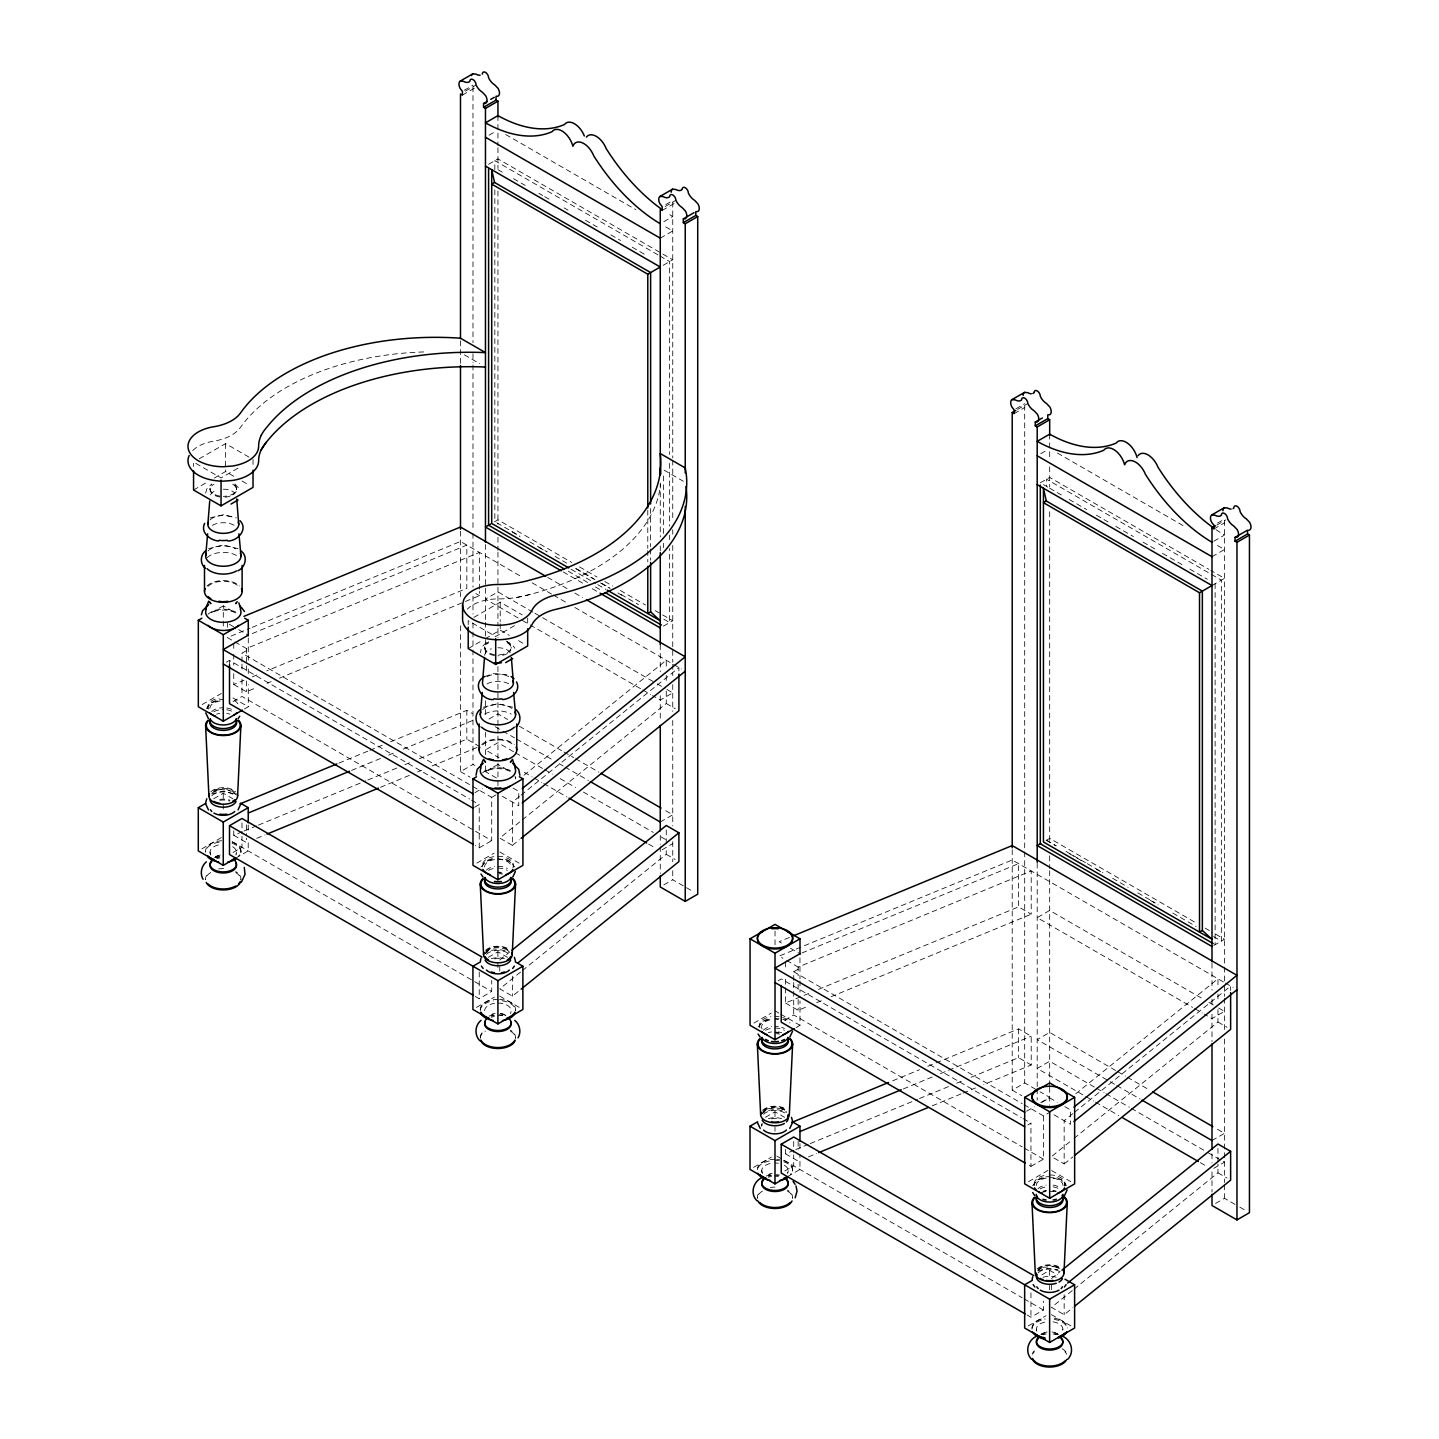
<?xml version="1.0" encoding="UTF-8"?>
<svg xmlns="http://www.w3.org/2000/svg" width="1439" height="1439" viewBox="0 0 1439 1439"><rect width="100%" height="100%" fill="white"/><g stroke="black" fill="none" stroke-linecap="round" stroke-linejoin="round"><path stroke-width="0.75" stroke-dasharray="5 3.75" d="M236.5 852.122L235.96 855.018M788.23 1170.662L787.673 1173.558M1062.881 1329.222L1062.773 1330.158M205.651 493.199L206.82 488.864L211.731 483.972M510.593 1013.596L511.043 1011.617M206.353 708.42L211.659 702.79L219.25 700.271M480.986 866.998L486.31 861.349L493.883 858.831M758.065 1026.96L763.389 1021.312L770.962 1018.812M1032.716 1185.52L1038.041 1179.89L1045.613 1177.372M485.375 953.302L488.684 949.992M762.454 1113.264L765.764 1109.955M1041.854 1334.151L1042.879 1333.395M485.734 951.899C491.562 946.808 500.952 946.682 507.679 950.1M762.814 1111.879L768.066 1108.803M1038.4 1270.025L1040.397 1268.514M524.048 775.189L666.257 660.249L666.257 666.743M519.371 796.522L512.428 802.135L512.428 845.377L499.765 838.074L520.576 821.255M521.098 795.119L678.902 667.57L678.902 671.887M522.321 819.852L666.257 703.509L666.257 690.54M512.428 845.377L519.371 839.764M499.765 960.047L508.453 953.05M520.576 972.044L499.765 988.863L512.428 996.166L519.371 990.554M522.321 970.641L666.257 854.298L666.257 847.643M1075.778 1093.73L1217.97 978.79L1217.97 985.283M1072.828 1113.66L1064.158 1120.657L1064.158 1163.917L1051.495 1156.614L1072.307 1139.778M1074.555 1112.257L1230.633 986.093L1230.633 990.428M1074.034 1138.375L1217.97 1022.05L1217.97 1009.063M1064.158 1163.917L1072.828 1156.902M1051.495 1278.587L1060.165 1271.572M1072.307 1290.567L1051.495 1307.385L1064.158 1314.706L1072.828 1307.691M1074.034 1289.164L1217.97 1172.839L1217.97 1163.971M211.965 792.979L219.861 789.471L230.042 790.209M486.382 642.549L481.471 647.424L480.446 652.712M215.256 857.266L218.476 855.414M483.738 954.453C490.789 948.571 501.492 948.391 509.478 952.492M760.817 1114.416C767.868 1108.552 778.571 1108.354 786.557 1112.473M1037.663 1270.277L1042.717 1267.363M464.185 90.279L473.107 85.135M465.391 91.161L476.093 84.991M462.405 95.1L474.888 87.887M489.026 135.194L496.167 131.075M488.594 164.28L497.948 158.866L672.75 259.793L660.267 267.006M199.212 458.807L225.563 443.608L249.379 457.35M665.753 204.59L672.876 200.471M665.178 206.496L675.88 200.327M662.174 210.436L674.657 203.223M193.563 490.015L206.748 482.407M214.267 478.054L225.563 471.542L234.719 476.831M663.829 221.696L672.75 216.552A145.825 84.199 60 0 1 666.689 212.738M237.975 468.161L221.048 477.928L193.563 462.081L193.563 466.38M660.267 238.172L672.75 230.96L663.037 225.347M223.297 605.855L210.814 613.05A17.664 10.199 0 0 1 235.798 613.05L223.297 605.855L223.297 628.034M226.373 662.21L229.503 660.411L469.546 798.987M241.986 661.85L241.986 653.198L248.228 649.583L227.416 637.585L250.116 628.213M494.386 521.889L497.948 519.839L571.751 562.451M202.18 704.552L221.39 693.454M233.064 701.602L241.986 696.44L491.706 840.628L491.706 797.368L241.986 653.198M244.432 708.995L248.281 706.765L248.281 684.586M473.863 617.385L500.214 602.168L522.195 614.849M468.215 648.575L483.27 639.887M485.159 638.79L500.214 630.102L509.37 635.39M213.656 798.789L223.261 793.249L232.866 798.789M514.514 625.641L495.682 636.506L468.215 620.641L468.215 624.94M201.856 848.866L221.48 837.534M233.064 852.464L241.986 847.319L241.986 836.221M235.744 858.13L248.228 850.917L248.228 842.265M1015.916 408.82L1024.82 403.657M1017.571 409.431L1027.824 403.514M1014.135 413.641L1024.82 407.453M489.026 719.032L497.948 713.87L507.661 719.482M663.397 626.163L672.75 620.749L655.267 610.658M460.498 625.785L460.498 771.628L472.981 764.415L476.813 766.627M1040.757 453.717L1047.898 449.598M474.906 792.655L482.587 788.212M474.546 807.279L479.223 804.581L479.223 847.823L475.356 845.592M491.706 797.368L497.948 793.77M1040.307 482.82L1049.679 477.406L1208.94 569.358M479.223 847.823L491.706 840.628M476.813 863.112L494.117 853.129M660.267 822.011L672.75 814.798L663.037 809.186M1217.466 523.13L1224.607 519.011M1216.89 525.037L1225.812 519.893M1213.904 528.976L1224.607 522.789M662.048 849.819L672.75 843.632M488.307 957.367L497.912 951.809L507.517 957.367M1213.779 541.262L1224.481 535.074A145.825 84.199 60 0 1 1215.397 529.228M1211.998 556.713L1224.481 549.5L1214.768 543.888M663.829 884.895L672.75 879.751L693.886 891.946M475.356 996.472L479.223 998.702L491.706 991.489L491.706 980.391M476.507 1007.426L494.332 997.119M1211.998 585.547L1224.481 578.334L1210.883 570.474M778.103 980.75L781.233 978.934L1021.258 1117.527M793.716 980.373L793.716 971.739L799.958 968.123L785.478 959.759M1046.099 840.43L1049.679 838.361L1195.341 922.471M753.892 1023.093L771.178 1013.11M784.795 1020.125L793.716 1014.981L1022.14 1146.865M796.163 1027.518L799.994 1025.305L799.994 1000.914M765.386 1117.33L774.991 1111.789L784.579 1117.33M753.586 1167.389L771.412 1157.1M784.795 1171.004L793.716 1165.842L793.716 1154.762M787.475 1176.67L799.958 1169.457L799.958 1154.312M1213.779 945.477L1224.481 939.289L1214.768 933.677M1012.211 849.694L1012.211 1090.15L1024.694 1082.955L1038.149 1090.708M1040.757 1102.526L1049.679 1097.363L1040.073 1091.823M1026.619 1111.196L1034.299 1106.753M1041.998 1102.328L1049.679 1097.885L1057.233 1102.256M1027.824 1124.92L1030.954 1123.122L1030.954 1166.363L1027.068 1164.133M1024.082 1104.72L1043.437 1115.909L1049.679 1112.293M1030.954 1166.363L1043.437 1159.15L1043.437 1115.909M1028.543 1181.653L1047.754 1170.555M1211.998 1140.533L1224.481 1133.338L1214.768 1127.726M1213.779 1168.342L1224.481 1162.172L1206.997 1152.081M1041.944 1274.792L1049.625 1270.349L1057.305 1274.792M1215.559 1203.436L1224.481 1198.291L1237.918 1206.062M1027.068 1314.994L1030.954 1317.225L1043.437 1310.03L1043.437 1301.144M1028.219 1325.967L1046.063 1315.66M491.365 1014.729L493.127 1013.973M768.444 1174.692L770.207 1173.954M1041.512 1333.809L1044.858 1332.514M210.166 517.914L223.297 514.73L236.446 517.914M208.601 548.655L223.297 545.093L238.011 548.655M213.476 791.522L216.731 790.227M211.695 793.932L223.261 791.126L234.827 793.932M484.817 676.492L493.379 673.65L507.23 674.783M483.234 707.215L497.948 703.653L512.662 707.215M215.382 856.583L220.779 854.874M1038.059 1271.033L1045.631 1268.532L1057.809 1269.522M252.167 627.368L460.498 541.46L522.483 577.255M252.311 633.574L466.83 545.111L466.83 588.371L266.755 670.88M233.748 673.668L233.748 684.478L244.054 680.233M252.311 676.834L258.498 674.279M233.748 684.478L246.411 691.799L256.718 687.536M267.042 683.291L271.162 681.582M279.418 678.183L479.475 595.674L479.475 591.357M338.938 763.084L367.826 751.176M369.877 750.331L382.252 745.222M390.509 741.822L466.83 710.344L472.244 713.474M351.602 770.387L380.472 758.479M388.728 755.079L394.916 752.525M403.172 749.125L473.287 720.202M233.748 830.843L233.748 835.268L242.004 831.868M244.054 831.023L256.43 825.914M258.498 825.069L365.758 780.837M367.826 779.992L396.696 768.084M404.953 764.667L411.14 762.13M419.379 758.713L466.83 739.16L479.475 746.463M256.718 838.325L264.974 834.926M380.472 787.295L409.36 775.387M417.598 771.988L421.735 770.279M432.042 766.034L477.424 747.309M789.453 937.437L779.147 941.7L782.924 943.876M801.973 952.96L1018.542 863.652L1018.542 906.894L1031.205 914.215L1031.205 870.955L798.141 967.08L798.141 975.732M785.478 987.874L785.478 1003.019L801.973 996.22M804.041 995.356L810.229 992.82M818.467 989.402L1018.542 906.894M785.478 1003.019L798.141 1010.322L808.448 1006.077M816.704 1002.677L822.892 1000.123M831.13 996.723L1031.205 914.215M892.72 1080.779L919.539 1069.717M927.795 1066.317L933.983 1063.763M936.052 1062.899L1018.542 1028.885L1031.205 1036.188L1031.205 1065.004L983.772 1084.556M903.332 1088.927L932.202 1077.02M940.458 1073.62L1031.205 1036.188M785.478 1149.383L785.478 1153.808L793.716 1150.409M795.785 1149.563L808.16 1144.455M810.229 1143.591L917.488 1099.378M919.539 1098.515L948.427 1086.607M956.665 1083.207L962.853 1080.653M971.109 1077.253L1018.542 1057.683L1031.205 1065.004M808.448 1156.866L816.704 1153.466M932.202 1105.836L961.072 1093.928M963.141 1093.064L975.516 1087.956M492.336 1014.117L495.124 1013.434M769.415 1174.098L772.203 1173.397M1044.066 1332.658L1047.16 1331.974M1043.725 1191.51L1046.459 1190.862M216.48 790.209L223.261 789.166M214.429 857.482L221.732 856.223M489.08 1016.042L493.343 1015.017M768.21 1108.749L774.991 1107.76L781.755 1108.749M766.16 1176.005L770.405 1174.997M1041.854 1192.427L1045.595 1191.546M1042.861 1267.309L1053.132 1266.536M1040.793 1334.583L1045.056 1333.557M516.745 597.437L530.02 594.451A222.991 128.737 0 0 0 660.519 484.206M771.484 1107.958L774.991 1107.706M497.912 858.525L509.496 861.349L514.82 866.998M497.912 872.088L501.078 872.34M497.912 872.7L501.923 873.005M774.991 1018.506L779.003 1018.812M774.991 1032.069L778.157 1032.303M774.991 1032.662L779.003 1032.968M499.423 1014.783L502.481 1015.017M1049.625 1177.066L1061.227 1179.89L1066.533 1185.52M1049.625 1191.24L1053.654 1191.546M776.502 1174.764L779.56 1174.997M500.574 1013.416L503.47 1014.117M226.66 789.471L235.42 793.339M500.376 1013.434L505.773 1015.143M1052.808 1190.862L1055.542 1191.51M1053.024 1266.572L1056.406 1267.309M1052.107 1331.974L1055.201 1332.658M1054.193 1333.557L1058.456 1334.583M1056.55 1267.363L1059.41 1268.622M506.132 641.039L512.122 644.492L514.856 648.216M784.759 1110.063L781.503 1108.749L786.288 1111.52M1054.409 1332.514L1057.755 1333.809M504.657 1014.855L505.898 1015.844M1056.388 1333.395L1057.413 1334.151M505.719 134.529L635.858 209.662M1057.449 453.051L1185.628 527.07M657.983 254.865L494.836 160.682L494.836 169.64M659.925 255.998L669.639 261.592L669.639 454.4M497.948 169.694L503.794 173.058M513.525 178.67L525.199 185.415M538.816 193.294L542.719 195.524M544.662 196.657L550.507 200.021M564.124 207.9L568.027 210.148M585.529 220.257L597.221 227.002M610.838 234.863L620.569 240.475M632.243 247.22L645.877 255.081M1043.437 484.619L1048.114 487.317M1049.679 488.217L1061.352 494.962M1069.141 499.459L1086.661 509.568M1096.392 515.198L1108.066 521.925M1115.855 526.422L1133.374 536.549M1143.106 542.161L1154.78 548.907M1162.568 553.403L1182.031 564.628M1189.819 569.125L1207.321 579.251M464.329 354.821L479.709 363.707M664.116 470.175L683.327 481.256M579.521 566.93L597.005 577.021M604.776 581.5L612.546 585.997M620.317 590.476L645.571 605.064M1205.055 928.083L1212.825 932.562M496.779 522.753L502.607 526.116M504.531 527.25L520.073 536.207M529.786 541.819L547.27 551.91M555.04 556.389L566.696 563.135M576.409 568.729L593.893 578.82M601.646 583.317L609.417 587.796M621.072 594.523L638.556 604.614M663.811 619.202L669.639 622.565L669.639 548.565M1046.549 840.178L1056.262 845.772M1065.975 851.384L1085.402 862.591M1087.344 863.724L1102.886 872.682M1112.599 878.294L1128.122 887.269M1137.835 892.882L1155.319 902.973M1172.803 913.063L1196.115 926.518M1213.581 936.609L1221.351 941.088L1221.351 580.133L1046.549 479.205L1046.549 485.932M511.906 531.8L519.605 536.261M538.87 547.378L546.586 551.821M575.492 568.513L598.606 581.86M600.531 582.975L610.172 588.533M617.871 592.994L621.72 595.206M1046.279 840.322L1055.92 845.898M1069.411 853.669L1080.959 860.36M1096.374 869.246L1102.166 872.592M1150.337 900.4L1158.035 904.843M571.139 569.304L595.764 583.514M597.689 584.63L606.017 589.432M568.225 571.211L587.634 582.435M595.404 586.914L601.232 590.278M563.153 571.895L582.579 583.119M592.292 588.713L598.12 592.077M547.683 577.381L567.056 588.569M574.809 593.048L582.561 597.509M532.178 582.849L551.551 594.037M553.493 595.152L567.056 602.977M574.809 607.456L671.671 663.379M673.614 664.512L681.367 668.973M1223.402 981.92L1012.211 860L779.147 956.108L782.924 958.302M1225.344 983.035L1233.097 987.514M532.916 612.115L497.948 591.915L485.465 599.128L520.432 619.31M534.858 613.23L540.686 616.594M542.629 617.709L655.267 682.752M657.209 683.867L664.98 688.364M666.923 689.479L672.75 692.843L660.267 700.056L652.497 695.559M1201.169 997.929L1049.679 910.455L1037.195 917.668L1192.571 1007.372M1208.94 1002.407L1216.71 1006.886M1218.653 1008.019L1224.481 1011.383L1211.998 1018.596L1204.227 1014.099M475.859 593.587L479.475 595.674M522.375 620.443L528.203 623.807M530.128 624.922L640.841 688.831M642.783 689.965L650.554 694.443M666.257 703.509L675.287 708.725M1194.514 1008.487L1202.284 1012.984M1217.97 1022.05L1227.017 1027.266M242.058 481.058L249.379 485.285M518.526 640.679L524.012 643.845M519.317 726.209L562.037 750.888M563.98 752.003L573.693 757.616M575.636 758.731L598.948 772.185M1115.711 1070.544L1049.679 1032.411L1037.195 1039.624L1114.883 1084.466M1117.653 1071.659L1125.424 1076.138M1127.367 1077.271L1148.736 1089.593M495.178 726.695L501.006 730.059M502.948 731.174L514.604 737.901M516.547 739.016L551.497 759.216M559.267 763.695L563.153 765.944M565.095 767.059L588.407 780.514M1116.826 1085.6L1140.138 1099.054M513.489 751.68L497.948 742.704L485.465 749.917L499.063 757.777M515.432 752.795L542.629 768.498M544.572 769.631L552.342 774.11M560.095 778.589L575.636 787.565M583.407 792.044L653.324 832.426M661.095 836.904L666.923 840.268M1094.342 1087.039L1049.679 1061.245L1037.195 1068.457L1083.801 1095.367M1096.284 1088.154L1104.055 1092.651M1105.997 1093.766L1129.309 1107.221M1131.252 1108.336L1205.055 1150.948M524.318 772.347L532.07 776.826M534.013 777.959L541.784 782.438M543.726 783.553L567.038 797.008M648.611 844.117L654.439 847.481M666.257 854.298L675.287 859.515M1085.743 1096.482L1093.514 1100.979M1095.457 1102.094L1118.769 1115.549M1200.342 1162.64L1206.17 1166.004M1217.97 1172.839L1227.017 1178.055M484.511 771.07L497.948 778.841M1239.842 1207.159L1245.616 1210.487M229.305 624.256L236.877 628.627M238.766 629.706L248.228 635.175M513.093 788.086L518.76 791.36L518.76 805.786L499.765 794.814M790.497 948.247L799.958 953.715M1064.806 1106.627L1070.49 1109.901L1070.49 1124.309L1051.495 1113.354M460.498 771.628L470.103 777.168M1012.211 1090.15L1021.816 1095.709M793.716 971.739L1022.14 1103.605M471.47 800.102L479.223 804.581M1023.201 1118.643L1030.954 1123.122M1024.082 1147.98L1043.437 1159.15M232.902 697.897L248.281 706.765M499.873 852.032L519.083 863.112M775.027 1010.88L778.877 1013.11M780.783 1014.207L799.994 1025.305M1051.603 1170.555L1070.814 1181.653M233.748 835.268L246.411 842.588L246.411 838.146M785.478 1153.808L798.141 1161.111M232.183 841.653L491.706 991.489M499.693 996.094L519.317 1007.426M776.772 1156.075L782.114 1159.15M783.895 1160.194L1022.14 1297.726M1024.082 1298.841L1043.437 1310.03M1051.405 1314.634L1071.03 1325.967M234.881 483.972L240.223 489.656M507.14 949.992L509.208 951.539M232.488 791.414L235.798 794.742M762.292 1173.558L761.735 1170.662M210.562 855.018L210.022 852.122M1036.494 1330.158L1036.386 1329.222M1224.481 520.666L1224.481 964.939M1224.481 967.17L1224.481 982.981M1224.481 985.121L1224.481 996.346M1224.481 998.27L1224.481 1030M1224.481 1038.976L1224.481 1182.588M1224.481 1184.819L1224.481 1198.291M1217.97 993.935L1217.97 1000.411M1217.97 1148.466L1217.97 1161.759M1215.11 583.73L1215.11 944.704M1211.998 963.159L1211.998 990.194M1211.998 999.062L1211.998 1005.807M1211.998 1014.225L1211.998 1041.692M1211.998 1153.844L1211.998 1162.874M1211.998 1171.85L1211.998 1192.032M1065.148 1183.847L1065.148 1185.556A15.523 8.958 0 0 0 1053.636 1176.904M1064.158 1294.758L1064.158 1314.706M1051.495 1285.243L1051.495 1289.668M1049.679 434.164L1049.679 459.671M1049.679 466.866L1049.679 487.048M1049.679 511.726L1049.679 842.732M1049.679 855.845L1049.679 868.508M1049.679 870.739L1049.679 1086.157M1049.679 1087.38L1049.679 1105.134M1049.625 1270.349L1049.625 1276.843M1049.625 1285.495L1049.625 1289.812M1037.195 863.058L1037.195 1086.625M1037.195 1088.873L1037.195 1100.098M1034.119 1183.847L1034.119 1185.556A15.523 8.958 0 0 1 1049.625 1176.598M1030.954 1292.834L1030.954 1317.225M1024.694 405.312L1024.694 849.604M1024.694 851.834L1024.694 1082.955M1018.542 1028.885L1018.542 1057.683M799.958 957.834L799.994 978.718M799.994 980.948L799.994 992.029M799.958 1143.501L799.958 1152.153M798.141 984.384L798.141 990.859M798.141 999.511L798.141 1010.322M798.141 1141.181L798.141 1150.031M793.716 982.549L793.716 1014.981M793.716 1141.451L793.716 1152.549M792.637 1169.457L792.637 1170.662M785.478 961.936L785.478 970.588M785.478 979.222L785.478 985.715M775.027 931.033L775.027 946.556M774.991 1111.789L774.991 1118.265M774.991 1126.917L774.991 1131.252M759.468 1025.27L759.468 1026.996A15.523 8.958 0 0 1 770.962 1018.344M672.75 202.126L672.75 457.926M672.75 460.156L672.75 520.738M672.75 529.714L672.75 534.211M672.75 545.435L672.75 662.264M672.75 664.35L672.75 675.575M672.75 684.55L672.75 711.478M672.75 720.453L672.75 825.896M672.75 841.617L672.75 861.799M672.75 870.775L672.75 879.751M669.639 463.376L669.639 526.152M669.639 535.128L669.639 539.607M666.257 675.395L666.257 681.888M666.257 829.925L666.257 845.43M663.397 475.949L663.397 534.247M663.397 543.205L663.397 547.701M660.267 483.072L660.267 536.927M660.267 545.903L660.267 551.353M660.267 644.636L660.267 671.653M660.267 695.685L660.267 720.921M660.267 835.322L660.267 844.333M660.267 846.582L660.267 873.509M650.626 508.525L650.626 546.73M650.626 548.979L650.626 560.221M647.784 510.179L647.784 548.385M647.784 550.615L647.784 561.858M527.681 618.033L527.681 624.472M515.612 777.923L515.612 778.823A17.664 10.199 0 0 0 515 776.197M513.417 865.307L513.417 867.015A15.523 8.958 0 0 0 501.923 858.364M512.428 976.218L512.428 996.166M511.187 647.262L511.187 648.162M500.214 602.168L500.214 621.504M500.214 623.663L500.214 630.102M499.765 966.702L499.765 971.127M497.948 115.624L497.948 145.573M497.948 147.785L497.948 168.525M497.948 190.955L497.948 524.21M497.948 537.305L497.948 550.418M497.948 552.216L497.948 626.253M497.948 628.501L497.948 637.477M497.948 666.635L497.948 700.307M497.948 702.538L497.948 724.986M497.948 727.181L497.948 733.962M497.948 736.048L497.948 760.889M497.948 763.12L497.948 786.593M497.912 951.809L497.912 960.461M497.912 962.619L497.912 971.271M494.836 189.822L494.836 521.638M485.465 544.518L485.465 619.993M485.465 622.242L485.465 653.666M485.465 700.775L485.465 716.478M485.465 732.181L485.465 754.63M485.465 765.854L485.465 772.581M484.709 647.262L484.709 648.162M479.475 589.181L479.475 552.414L246.411 648.539L246.411 663.685M479.223 972.08L479.223 998.702M472.981 86.79L472.981 342.572M472.981 353.796L472.981 362.772M472.981 365.02L472.981 531.063M472.981 533.311L472.981 587.148M472.981 596.124L472.981 614.075M472.981 623.051L472.981 629.778M472.981 632.027L472.981 647.73M472.981 649.978L472.981 764.415M466.83 710.344L466.83 739.16M460.498 340.809L460.498 363.258M460.498 531.171L460.498 596.609M253.03 459.455L253.03 468.053M248.281 638.017L248.281 660.195M248.281 669.063L248.281 673.506M248.228 824.961L248.228 833.613M246.411 665.843L246.411 672.337M246.411 680.971L246.411 691.799M246.411 824.853L246.411 835.933M241.986 664.009L241.986 670.502M241.986 679.154L241.986 696.44M241.986 822.91L241.986 834.008M240.925 850.917L240.925 852.122M236.554 488.702L236.554 489.602M233.748 643.395L233.748 652.047M233.748 654.205L233.748 665.016M229.503 660.411L229.503 664.728M227.416 623.159L227.416 627.278M225.563 443.608L225.563 471.542M223.261 793.249L223.261 801.901M223.261 804.059L223.261 810.553M210.058 488.702L210.058 489.602M207.738 706.747L207.738 708.456A15.523 8.958 0 0 1 223.261 699.498M1031.979 1328.017A17.664 10.199 0 0 1 1045.056 1318.178M1054.193 1318.178A17.664 10.199 0 0 1 1067.288 1328.017M1043.005 1334.762A13.239 7.645 0 0 1 1046.207 1334.007M1053.06 1334.007A13.239 7.645 0 0 1 1056.244 1334.762M1053.06 1321.829A13.239 7.645 0 0 1 1062.414 1331.201M1036.835 1331.201A13.239 7.645 0 0 1 1046.207 1321.829M1031.979 1329.222A17.664 10.199 0 0 1 1045.056 1319.365M1054.193 1319.365A17.664 10.199 0 0 1 1066.677 1326.578M1032.572 1353.254A17.664 10.199 0 0 1 1034.335 1350.789M1062.108 1348.685A17.664 10.199 0 0 1 1066.677 1353.254M1032.572 1354.225A17.664 10.199 0 0 1 1034.335 1351.761M1064.914 1351.761A17.664 10.199 0 0 1 1066.677 1354.225M1038.041 1188.686A13.365 7.717 0 0 1 1046.171 1185.088M1053.096 1185.088A13.365 7.717 0 0 1 1059.086 1187.085M1043.005 1277.238A13.239 7.645 0 0 1 1056.244 1277.238M1042.933 1191.258A13.365 7.717 0 0 1 1046.171 1190.503M1053.096 1190.503A13.365 7.717 0 0 1 1056.316 1191.258M1038.167 1269.234A13.239 7.645 0 0 1 1058.996 1267.651M1049.679 1174.944A15.451 8.922 0 0 1 1064.59 1186.186M1034.227 1183.865A15.451 8.922 0 0 1 1045.667 1175.249M1038.167 1272.831A13.239 7.645 0 0 1 1061.101 1272.831M1036.26 1185.556A13.365 7.717 0 0 1 1046.171 1178.091M1053.096 1178.091A13.365 7.717 0 0 1 1063.007 1185.556M1037.195 1268.91A14.354 8.274 0 0 1 1059.77 1267.201M1040.181 1188.884A13.365 7.717 0 0 1 1046.171 1186.887M1053.096 1186.887A13.365 7.717 0 0 1 1059.086 1188.884M783.805 1160.625A17.664 10.199 0 0 1 790.281 1174.548M774.991 1159.258A17.664 10.199 0 0 0 757.328 1169.457L757.328 1170.662A17.664 10.199 0 0 1 770.405 1160.805M776.52 1159.294A17.664 10.199 0 0 1 779.56 1159.6M762.184 1124.219A13.239 7.645 0 0 0 761.735 1126.197L761.735 1125.298A13.239 7.645 0 0 1 762.184 1123.319M771.556 1118.822A13.239 7.645 0 0 1 778.409 1118.822M783.805 1161.831A17.664 10.199 0 0 1 792.044 1173.289M774.991 1160.464A17.664 10.199 0 0 1 779.56 1160.805M784.345 1165.248A13.239 7.645 0 0 1 787.781 1172.641M762.184 1172.641A13.239 7.645 0 0 1 771.556 1163.27M774.991 1163A13.239 7.645 0 0 1 778.409 1163.27M762.49 1191.078A17.664 10.199 0 0 0 757.328 1198.291L757.328 1197.32A17.664 10.199 0 0 1 759.684 1192.229M787.475 1191.078A17.664 10.199 0 0 1 792.637 1198.291L792.637 1197.32A17.664 10.199 0 0 0 787.475 1190.107M770.405 1187.481A17.664 10.199 0 0 1 774.991 1187.121M768.354 1176.203A13.239 7.645 0 0 1 771.556 1175.429M774.991 1175.177A13.239 7.645 0 0 1 778.409 1175.429M768.354 1177.246A13.239 7.645 0 0 1 771.556 1176.49M774.991 1176.221A13.239 7.645 0 0 1 778.409 1176.49M763.407 1030.126A13.365 7.717 0 0 1 771.52 1026.529M774.991 1026.259A13.365 7.717 0 0 1 778.445 1026.529M781.665 1027.302A13.365 7.717 0 0 1 784.435 1028.525M768.354 1118.679A13.239 7.645 0 0 1 781.611 1118.679M768.3 1032.698A13.365 7.717 0 0 1 771.52 1031.925M778.445 1031.925A13.365 7.717 0 0 1 781.665 1032.698M763.515 1110.656A13.239 7.645 0 0 1 786.449 1110.656M759.99 1027.59A15.523 8.958 0 0 1 770.962 1016.618M774.991 1016.312A15.523 8.958 0 0 1 779.003 1016.618M782.744 1017.517A15.523 8.958 0 0 1 789.975 1022.967M763.515 1114.272A13.239 7.645 0 0 1 786.449 1114.272M782.744 1019.226A15.523 8.958 0 0 1 785.946 1020.647M762.058 1028.993A13.365 7.717 0 0 1 771.52 1019.531M774.991 1019.262A13.365 7.717 0 0 1 778.445 1019.531M762.562 1110.35A14.354 8.274 0 0 1 785.136 1108.624M765.53 1030.324A13.365 7.717 0 0 1 771.52 1028.327M774.991 1028.058A13.365 7.717 0 0 1 784.435 1030.324M776.52 1033.742A17.664 10.199 0 0 1 779.56 1034.047M234.773 484.871A13.239 7.645 0 0 1 223.297 496.347M219.879 496.095A13.239 7.645 0 0 1 211.839 484.871M232.668 484.206A13.239 7.645 0 0 1 232.668 495.016M229.934 496.221A13.239 7.645 0 0 1 223.297 497.246M219.879 496.995A13.239 7.645 0 0 1 213.943 484.206M208.043 586.357A17.628 10.181 0 0 1 238.568 586.357M208.007 614.273A17.664 10.199 0 0 1 235.798 612.151M210.508 494.836A13.239 7.645 0 0 1 216.677 490.195M223.297 489.17A13.239 7.645 0 0 1 234.773 492.983M209.932 519.983A15.451 8.922 0 0 1 234.233 518.13M212.378 525.343A15.451 8.922 0 0 1 234.233 525.343M208.007 550.975A17.664 10.199 0 0 1 235.798 548.871M207.018 557.792A18.815 10.864 0 0 1 236.608 555.544M207.018 586.015A18.815 10.864 0 0 1 239.593 586.015M211.677 711.586A13.365 7.717 0 0 1 223.261 707.718M226.714 707.988A13.365 7.717 0 0 1 232.722 709.985M219.825 800.282A13.239 7.645 0 0 1 229.88 801.037M219.825 799.382A13.239 7.645 0 0 1 229.88 800.138M216.57 714.158A13.365 7.717 0 0 1 219.789 713.402M226.714 713.402A13.365 7.717 0 0 1 229.952 714.158M213.889 790.551A13.239 7.645 0 0 1 234.719 792.134M208.385 709.085A15.451 8.922 0 0 1 219.304 698.149M234.233 700.469A15.451 8.922 0 0 1 238.226 704.462M211.785 795.731A13.239 7.645 0 0 1 232.614 794.148M209.878 708.456A13.365 7.717 0 0 1 223.261 700.739M210.831 791.81A14.354 8.274 0 0 1 235.69 791.81M213.799 711.783A13.365 7.717 0 0 1 223.261 709.517M226.714 709.787A13.365 7.717 0 0 1 232.722 711.783M232.093 842.085A17.664 10.199 0 0 1 238.55 856.025M221.732 840.772A17.664 10.199 0 0 0 205.597 850.917L205.597 852.122A17.664 10.199 0 0 1 221.732 841.959M232.093 843.29A17.664 10.199 0 0 1 240.313 854.766M232.614 846.708A13.239 7.645 0 0 1 236.05 854.1M210.472 854.1A13.239 7.645 0 0 1 219.825 844.729M210.778 872.538A17.664 10.199 0 0 0 205.597 879.751L205.597 878.797A17.664 10.199 0 0 1 207.971 873.689M235.744 872.538A17.664 10.199 0 0 1 240.925 879.751L240.925 878.797A17.664 10.199 0 0 0 235.744 871.584M218.692 868.94A17.664 10.199 0 0 1 226.337 868.742M216.641 857.662A13.239 7.645 0 0 1 219.825 856.907M216.641 858.723A13.239 7.645 0 0 1 219.825 857.95M507.319 641.866A13.239 7.645 0 0 1 510.179 650.194A13.239 7.645 0 0 1 497.948 654.907M494.53 654.655A13.239 7.645 0 0 1 488.594 641.866M507.319 642.765A13.239 7.645 0 0 1 509.424 651.993M507.319 653.576A13.239 7.645 0 0 1 497.948 655.806M494.53 655.554A13.239 7.645 0 0 1 488.594 642.765M482.695 744.934A17.628 10.181 0 0 1 513.219 744.934M482.659 772.833A17.664 10.199 0 0 1 510.431 770.71M484.709 655.375A13.239 7.645 0 0 1 491.329 648.755M497.948 647.73A13.239 7.645 0 0 1 510.737 653.396M487.03 676.708A15.451 8.922 0 0 1 508.884 676.708M487.03 683.921A15.451 8.922 0 0 1 508.884 683.921M482.659 709.553A17.664 10.199 0 0 1 513.237 709.553M484.655 714.104A18.815 10.864 0 0 1 511.259 714.104M481.669 744.593A18.815 10.864 0 0 1 514.245 744.593M486.328 870.145A13.365 7.717 0 0 1 494.44 866.548M497.912 866.296A13.365 7.717 0 0 1 507.355 868.544M494.476 958.842A13.239 7.645 0 0 1 501.33 958.842M491.275 958.716A13.239 7.645 0 0 1 504.531 958.716M486.436 950.693A13.239 7.645 0 0 1 509.37 950.693M497.912 856.349A15.523 8.958 0 0 1 512.896 867.627M493.883 856.655A15.523 8.958 0 0 0 482.389 865.307L482.389 867.015A15.523 8.958 0 0 1 493.883 858.364M486.436 954.291A13.239 7.645 0 0 1 509.37 954.291M484.529 867.015A13.365 7.717 0 0 1 494.44 859.569M497.912 859.299A13.365 7.717 0 0 1 511.277 867.015M485.483 950.37A14.354 8.274 0 0 1 508.057 948.661M488.451 870.361A13.365 7.717 0 0 1 494.44 868.347M497.912 868.095A13.365 7.717 0 0 1 507.355 870.361M499.441 873.761A17.664 10.199 0 0 1 502.481 874.085M480.248 1009.476A17.664 10.199 0 0 1 497.912 999.296M499.441 999.332A17.664 10.199 0 0 1 515.558 1009.476L515.558 1010.682A17.664 10.199 0 0 0 497.912 1000.483M491.275 1016.222A13.239 7.645 0 0 1 494.476 1015.466M497.912 1015.215A13.239 7.645 0 0 1 504.531 1016.222M484.655 1010.682A13.239 7.645 0 0 1 494.476 1003.307M497.912 1003.037A13.239 7.645 0 0 1 511.151 1010.682M480.248 1010.682A17.664 10.199 0 0 1 493.343 1000.842M480.248 1038.328A17.664 10.199 0 0 1 485.411 1031.115M510.395 1031.115A17.664 10.199 0 0 1 515.558 1038.328L515.558 1037.357A17.664 10.199 0 0 0 510.395 1030.144M480.248 1037.357A17.664 10.199 0 0 1 482.605 1032.249M491.275 1017.283A13.239 7.645 0 0 1 494.476 1016.51M530.02 594.451A70.601 40.76 0 0 1 517.105 597.383L514.425 597.779A70.601 40.76 0 0 1 497.912 598.912A35.309 20.398 0 0 0 467.315 609.111M192.718 450.569A35.309 20.398 0 0 1 214.159 441.071A40.4 23.33 0 0 0 240.457 427.437A210.472 121.506 0 0 1 427.293 351.836M497.948 764.415L485.465 771.628A17.664 10.199 0 0 1 510.431 771.628L497.948 764.415"/><path stroke-width="1.5" d="M237.597 795.947L240.907 725.364M512.248 954.525L515.558 883.924M792.637 1043.887L789.327 1114.488A14.354 8.274 0 0 1 773.103 1122.708A14.354 8.274 0 0 1 761.123 1112.347M1063.979 1273.047L1067.288 1202.464M207.846 524.444L209.716 501.06M484.529 657.497L482.497 683.003A15.451 8.922 0 0 0 499.963 691.853A15.451 8.922 0 0 0 512.878 680.701M205.651 556.084L207.648 533.869M480.284 714.643L482.299 692.447M519.875 775.261L518.706 769.307L512.644 763.3M206.532 606.538L208.691 601.124M481.184 765.116L482.838 760.529M201.388 614.831L202.557 610.748L208.619 604.722M205.957 609.147L206.766 605.585M205.759 802.225L206.766 798.807M240.763 804.095L238.047 809.887M462.585 604.884L463.79 599.613A35.309 20.398 0 0 1 497.912 584.504A70.601 40.76 0 0 0 514.425 583.371L517.105 582.957A70.601 40.76 0 0 0 530.02 580.043A222.991 128.737 0 0 0 660.267 453.537L685.234 467.945A210.472 121.506 0 0 1 555.616 594.991A40.4 23.33 0 0 0 532.016 610.172A35.309 20.398 0 0 1 493.289 625.102A35.309 20.398 0 0 1 462.585 604.884L462.585 619.31A35.309 20.398 0 0 0 493.289 639.528A35.309 20.398 0 0 0 532.016 624.58A40.4 23.33 0 0 1 555.616 609.399A210.472 121.506 0 0 0 685.971 486.454M480.59 767.707L481.399 764.145M480.392 960.802L480.986 958.176M515.414 871.422L512.698 877.196M792.493 1031.385L789.777 1037.159M792.493 1122.636L789.759 1128.428M1032.123 1279.325L1032.716 1276.717M1067.144 1189.963L1064.428 1195.737M204.68 523.364C199.985 532.448 210.346 540.506 218.728 541.028M518.076 1037.843C521.422 1032.195 519.839 1024.478 514.784 1020.395M795.155 1197.806L797.062 1191.078L796.019 1185.97M261.178 449.885L266.341 442.223A222.991 128.737 0 0 1 485.465 367.035M237.201 601.664L235.762 603.678L236.41 602.851M238.047 718.637L239.755 716.244M241.356 882.179L245.026 874.408L244.288 867.429M512.572 759.306L510.413 762.238L511.061 761.411M512.68 968.447L514.389 966.073M1064.41 1286.988L1066.119 1284.613M1067.72 1359.279C1074.519 1352.552 1071.641 1340.734 1063.403 1336.597M238.083 499.945L231.031 504.064M205.291 551.137C200.039 555.418 200.039 564.016 205.291 568.279M206.389 861.817C201.334 865.918 199.733 873.635 203.079 879.265M512.734 658.504L505.683 662.624M479.942 709.697C474.672 713.978 474.672 722.576 479.942 726.857M515.971 726.857C521.224 722.576 521.224 713.978 515.971 709.697M481.022 1020.395C474.852 1025.27 474.276 1035.145 479.817 1040.739M522.231 788.554L685.234 656.796L586.428 599.757M522.231 802.98L685.234 671.222M521.098 838.361L678.902 710.812L678.902 674.046M511.906 950.244L666.257 825.482L678.902 832.803L678.902 861.601L521.098 989.151M517.626 963.159L678.902 832.803M1073.962 1107.095L1236.964 975.336L1012.211 845.574L793.591 935.746M1073.962 1121.521L1236.964 989.744M1074.555 1155.499L1230.633 1029.353L1230.633 992.586M1061.91 1270.169L1217.97 1144.023L1230.633 1151.326L1230.633 1180.142L1074.555 1306.288M1067.63 1283.084L1230.633 1151.326M238.011 570.779C245.421 567.344 248.138 556.569 241.32 551.137M484.817 676.492C471.614 682.913 480.932 700.181 493.379 699.588M483.252 763.3L477.208 769.307L476.021 775.261M761.213 1178.037C752.957 1182.156 750.097 1193.974 756.896 1200.72M1035.846 1336.597C1027.608 1340.734 1024.748 1352.552 1031.547 1359.279M460.498 338.561L460.498 94.003L462.405 95.1L462.405 91.305L460.3 88.696A6.619 3.831 60 0 1 460.3 81.052L472.783 73.839L476.093 74.162A11.044 6.368 60 0 0 480.122 75.206M497.948 116.919L497.948 101.198L485.465 108.411L483.558 107.313L483.558 103.518L487.119 101.467M490.681 99.399L494.261 97.348M483.558 107.313L496.041 100.1L497.948 101.198M650.626 504.028L650.626 272.565L494.548 182.465L491.706 184.102L647.784 274.219L660.267 267.006L485.465 166.079M660.267 475.23L660.267 209.339L662.174 210.436L662.174 206.64L660.087 204.032A6.619 3.831 60 0 1 660.087 196.388L672.571 189.175L675.88 189.516A11.044 6.368 60 0 0 681.331 190.092M660.267 875.739L660.267 886.964L685.234 901.39L697.717 894.177L697.717 216.552L685.234 223.747L683.327 222.649L683.327 218.854L694.03 212.684M683.327 222.649L695.81 215.436L697.717 216.552M193.563 470.679L193.563 490.015L221.048 505.862L253.03 487.389L253.03 470.211M242.507 710.093L223.297 721.191L198.33 706.765L198.33 620.263L201.892 618.212M198.33 620.263L223.297 634.689L248.281 620.263L248.281 635.786M248.228 635.175L223.261 649.583L472.981 793.77M490.807 523.958L485.465 527.034L561.21 570.779M232.093 859.749A17.664 10.199 0 0 0 235.744 858.13L223.261 865.343L198.294 850.917L198.294 807.675L205.975 803.232M468.215 627.08L468.215 648.575L495.682 664.44L527.681 645.967L527.681 628.771M198.294 807.675L223.261 822.083L248.228 807.675L248.228 822.802M473.413 995.338L229.503 854.532L229.503 825.68L241.986 818.485L482.029 957.061M1012.211 847.823L1012.211 412.525L1014.135 413.641L1014.135 409.845L1012.031 407.237A6.619 3.831 60 0 1 1012.031 399.592L1024.514 392.379L1027.824 392.703A11.044 6.368 60 0 0 1031.313 393.764M650.626 562.469L650.626 611.899L647.784 613.554L647.784 566.354M1012.211 412.525L1015.79 410.475M1049.679 435.441L1049.679 419.738L1037.195 426.951L1035.271 425.836L1035.271 422.059L1042.412 417.94M1035.271 425.836L1047.772 418.641L1049.679 419.738M519.353 776.772L522.915 778.823L522.915 865.343L497.948 879.751L472.981 865.343L472.981 778.823L476.543 776.772M472.981 778.823L497.948 793.249L522.915 778.823M1046.279 500.988L1043.437 488.217L1043.437 841.977L1211.998 939.289L1202.356 930.439L1202.356 591.105L1046.279 500.988L1043.437 502.643L1199.514 592.742L1211.998 585.547L1037.195 484.619M1211.998 961.792L1211.998 527.861L1213.904 528.976L1213.904 525.181L1211.8 522.573A6.619 3.831 60 0 1 1211.8 514.928L1224.283 507.715L1227.593 508.039A11.044 6.368 60 0 0 1231.082 509.1M1211.998 527.861L1215.559 525.811M480.608 961.792L472.927 966.235L472.927 1009.476L497.912 1023.902L522.879 1009.476L522.879 966.235L515.198 961.792M1235.058 537.395L1247.541 530.182L1247.541 533.977L1235.058 541.19L1235.058 537.395L1237.162 537.215A6.619 3.831 60 0 0 1237.162 529.57L1233.835 526.062A11.044 6.368 60 0 1 1227.593 518.849A4.407 2.554 60 0 0 1224.481 513.453A4.407 2.554 60 0 0 1221.351 515.252A11.044 6.368 60 0 1 1215.11 515.252L1211.8 514.928M1235.058 541.19L1236.964 542.287L1249.448 535.074L1249.448 1212.699L1236.964 1219.912L1211.998 1205.504L1211.998 1194.28M229.503 825.68L497.912 980.643L522.879 966.235M794.238 1028.633L775.027 1039.713L750.061 1025.305L750.061 938.804L775.027 924.378L799.994 938.804L799.994 954.327M750.061 938.804L775.027 953.212L799.994 938.804M799.958 953.715L774.991 968.123L1024.694 1112.293M1040.757 843.524L1037.195 845.574L1211.998 946.502M783.805 1178.289A17.664 10.199 0 0 0 787.475 1176.67L774.991 1183.865L750.007 1169.457L750.007 1126.197L757.687 1121.772M750.007 1126.197L774.991 1140.623L799.958 1126.197L799.958 1141.343M1025.144 1313.879L781.233 1173.055L781.233 1144.221L793.716 1137.008L1033.76 1275.602M1202.356 930.439L1199.514 932.076L1199.514 592.742M1024.694 1097.363L1049.679 1082.955L1074.645 1097.363L1074.645 1183.865L1049.679 1198.291L1024.694 1183.865L1024.694 1097.363L1049.679 1111.789L1074.645 1097.363M1032.339 1280.332L1024.658 1284.775L1024.658 1328.017L1049.625 1342.443L1074.609 1328.017L1074.609 1284.775L1065.004 1279.217M781.233 1144.221L1049.625 1299.183L1074.609 1284.775M243.928 616.36L460.498 527.034L545.741 576.266M239.935 803.915L336.87 763.929M248.479 812.927L349.533 771.25M267.042 834.08L378.421 788.14M791.666 1122.456L888.6 1082.47M800.192 1131.45L901.264 1089.773M818.755 1152.603L928.083 1107.526M460.3 81.052L463.61 81.375A11.044 6.368 60 0 0 469.851 81.375A4.407 2.554 60 0 1 472.981 79.577A4.407 2.554 60 0 1 476.093 84.991A11.044 6.368 60 0 0 482.335 92.186L485.663 95.694A6.619 3.831 60 0 1 485.663 103.338L483.558 103.518M660.087 196.388L663.397 196.711A11.044 6.368 60 0 0 669.639 196.711A4.407 2.554 60 0 1 672.75 194.913A4.407 2.554 60 0 1 675.88 200.327A11.044 6.368 60 0 0 682.122 207.54L685.432 211.029A6.619 3.831 60 0 1 685.432 218.674L683.327 218.854M1012.031 399.592L1015.34 399.916A11.044 6.368 60 0 0 1021.582 399.916A4.407 2.554 60 0 1 1024.694 398.117A4.407 2.554 60 0 1 1027.824 403.514A11.044 6.368 60 0 0 1034.065 410.727L1037.375 414.216A6.619 3.831 60 0 1 1037.375 421.861L1035.271 422.059M1248.674 530.307L1249.646 530.002A6.619 3.831 60 0 0 1249.646 522.357L1246.336 518.849A11.044 6.368 60 0 1 1240.094 511.654A4.407 2.554 60 0 0 1236.964 506.24A4.407 2.554 60 0 0 1233.835 508.039A11.044 6.368 60 0 1 1233.043 508.633M227.866 541.028C237.705 540.992 248.497 529.3 239.989 520.684M502.517 699.588C510.917 699.066 521.26 691.008 516.565 681.942M1247.541 533.977L1249.448 535.074M485.465 137.245L660.267 238.172M1037.195 455.785L1211.998 556.713M568.783 567.937L491.706 523.436L491.706 169.694L494.548 182.465M607.312 590.188L660.267 620.749L650.626 611.899M564.34 568.981L488.594 525.235L488.594 168.759M605.117 592.526L661.454 625.048M1213.167 943.57L1040.307 843.776L1040.307 485.051M600.063 593.21L660.267 627.962M600.89 773.301L661.095 808.07M1152.621 1091.841L1212.825 1126.611M590.35 781.629L660.267 822.011M1142.062 1100.169L1211.998 1140.533M568.981 798.141L646.669 842.984M1122.654 1117.797L1198.399 1161.525M244.702 618.212L248.281 620.263M223.261 664.009L472.981 808.178M774.991 982.549L1024.694 1126.719M473.413 844.477L229.503 703.653L229.503 664.728M1025.144 1163.018L781.233 1022.194L781.233 985.427M240.547 803.232L248.228 807.675M792.277 1121.772L799.958 1126.197M511.079 676.492L514.029 678.704M241.302 607.204L244.486 611.557M210.202 602.851L210.849 603.678L209.41 601.664M1034.839 1195.737L1032.716 1192.571M1033.148 1284.613L1034.857 1286.988M760.188 1037.159L758.065 1034.011M760.206 1128.428L757.472 1122.636M793.069 1181.455L795.155 1184.351M484.062 760.242L485.501 762.238L483.342 759.306M483.108 877.196L480.986 874.031M481.417 966.073L483.126 968.447M208.457 718.637L205.741 712.863M208.475 809.887L205.759 804.095M512.554 759.684L515.306 767.707M791.468 1117.348L792.493 1120.765M514.389 957.367L515.414 960.802M238.856 602.833L240.655 609.147M514.496 764.145L514.712 765.116M239.845 605.585L240.061 606.538M513.597 692.447L515.612 714.643M238.964 533.869L240.961 556.084M511.367 657.497L513.399 683.003M236.715 498.937L238.748 524.444M1031.979 1202.464L1035.289 1273.047A14.354 8.274 0 0 0 1051.495 1281.268A14.354 8.274 0 0 0 1063.493 1270.907M757.328 1043.887L760.637 1114.488M480.248 883.924L483.558 954.525M205.597 725.364L208.907 795.947M1236.964 542.287L1236.964 1219.912M1211.998 1043.941L1211.998 1149.419M1049.679 1111.789L1049.679 1198.291M1049.625 1299.183L1049.625 1342.443M1047.772 418.641L1047.772 414.846L1049.858 414.666A6.619 3.831 60 0 0 1049.858 407.021L1046.549 403.514A11.044 6.368 60 0 1 1040.307 396.319A4.407 2.554 60 0 0 1037.591 391.174A4.407 2.554 60 0 0 1034.173 391.84M1037.195 426.951L1037.195 862.249M775.027 953.212L775.027 1039.713M774.991 1140.623L774.991 1183.865M695.81 215.436L695.81 211.659L697.915 211.461A6.619 3.831 60 0 0 697.915 203.816L694.605 200.327A11.044 6.368 60 0 1 688.364 193.114A4.407 2.554 60 0 0 685.234 187.7A4.407 2.554 60 0 0 682.122 189.516M685.234 223.747L685.234 472.819M685.234 506.474L685.234 901.39M660.267 552.63L660.267 644.636M660.267 725.418L660.267 830.879M647.784 274.219L647.784 507.931M516.763 723.961L516.763 750.007M497.948 793.249L497.948 879.751M497.912 980.643L497.912 1023.902M496.041 100.1L496.041 96.305L498.146 96.125A6.619 3.831 60 0 0 498.146 88.481L494.836 84.991A11.044 6.368 60 0 1 488.594 77.778A4.407 2.554 60 0 0 485.465 72.364A4.407 2.554 60 0 0 482.335 74.162M495.682 638.646L495.682 664.44M485.465 108.411L485.465 542.341M479.133 723.961L479.133 750.007M460.498 365.488L460.498 529.3M242.112 565.383L242.112 591.447M223.297 634.689L223.297 721.191M223.261 822.083L223.261 865.343M221.048 480.086L221.048 505.862M204.5 565.383L204.5 591.447M1023.147 395.401A6.619 3.831 60 0 1 1024.514 392.379M1034.065 392.703A11.044 6.368 60 0 1 1032.824 393.495M1211.998 542.287A145.825 84.199 60 0 1 1145.444 474.33A16.333 9.425 60 0 0 1134.328 461.469A16.333 9.425 60 0 0 1124.596 464.797A16.333 9.425 60 0 0 1114.865 450.227A16.333 9.425 60 0 0 1103.749 450.263A145.825 84.199 60 0 1 1037.195 441.359L1049.679 434.164A145.825 84.199 60 0 0 1116.232 443.05A16.333 9.425 60 0 1 1127.349 443.032A16.333 9.425 60 0 1 1137.08 457.584M1138.087 455.659A16.333 9.425 60 0 1 1157.927 467.117A145.825 84.199 60 0 0 1212.375 527.07M1222.916 510.755A6.619 3.831 60 0 1 1224.283 507.715M1064.914 1333.126A17.664 10.199 0 0 1 1058.456 1336.849M1045.056 1337.874A17.664 10.199 0 0 1 1034.335 1333.126M1062.414 1286.754A13.239 7.645 0 0 1 1061.101 1288.589M1058.996 1290.171A13.239 7.645 0 0 1 1040.271 1290.171M1038.167 1288.589A13.239 7.645 0 0 1 1036.835 1286.754M1066.677 1331.866A17.664 10.199 0 0 1 1058.456 1338.054M1045.056 1339.061A17.664 10.199 0 0 1 1032.572 1331.866M1061.101 1338.612A13.239 7.645 0 0 1 1049.625 1350.088A13.239 7.645 0 0 1 1038.167 1338.612M1061.101 1337.568A13.239 7.645 0 0 1 1049.625 1349.027A13.239 7.645 0 0 1 1038.167 1337.568M1064.914 1360.988A17.664 10.199 0 0 1 1047.322 1365.989A17.664 10.199 0 0 1 1032.572 1358.524M1066.677 1359.495A17.664 10.199 0 0 1 1049.625 1367.05A17.664 10.199 0 0 1 1032.572 1359.495M1064.302 1197.572A16.944 9.785 0 0 1 1049.625 1212.232A16.944 9.785 0 0 1 1034.965 1197.572M1062.54 1195.953A13.365 7.717 0 0 1 1049.625 1205.666A13.365 7.717 0 0 1 1036.71 1195.953M1064.608 1187.877A15.523 8.958 0 0 1 1057.395 1193.309M1041.872 1193.309A15.523 8.958 0 0 1 1038.652 1191.888M1036.188 1190.035A15.523 8.958 0 0 1 1034.641 1187.877M1063.007 1194.352A13.365 7.717 0 0 1 1049.625 1202.069A13.365 7.717 0 0 1 1036.26 1194.352M1062.54 1197.752A13.365 7.717 0 0 1 1049.625 1207.483A13.365 7.717 0 0 1 1036.71 1197.752M1062.414 1278.641A13.239 7.645 0 0 1 1058.996 1282.059M1056.244 1283.282A13.239 7.645 0 0 1 1041.566 1282.725A13.239 7.645 0 0 1 1036.835 1274.684M1062.108 1195.251A17.664 10.199 0 0 1 1063.151 1209.012A17.664 10.199 0 0 1 1039.498 1210.811A17.664 10.199 0 0 1 1034.335 1197.356M1053.06 1280.44A13.239 7.645 0 0 1 1046.207 1280.44M1043.005 1279.667A13.239 7.645 0 0 1 1040.271 1278.462M1036.835 1275.026A13.239 7.645 0 0 1 1036.386 1273.047M1056.316 1199.227A13.365 7.717 0 0 1 1053.096 1200M1046.171 1200A13.365 7.717 0 0 1 1042.933 1199.227M1062.162 1090.15A17.664 10.199 0 0 1 1062.162 1104.576A17.664 10.199 0 0 1 1037.195 1104.576A17.664 10.199 0 0 1 1037.195 1090.15M766.16 1178.289A17.664 10.199 0 0 1 759.684 1174.548M786.449 1130.029A13.239 7.645 0 0 1 763.515 1130.029M787.475 1177.857A17.664 10.199 0 0 1 779.56 1180.502M770.405 1180.502A17.664 10.199 0 0 1 757.921 1173.289M786.449 1180.052A13.239 7.645 0 0 1 778.409 1191.258A13.239 7.645 0 0 1 761.735 1183.865M762.184 1181.887A13.239 7.645 0 0 1 763.515 1180.052M786.449 1178.991A13.239 7.645 0 0 1 774.991 1190.467A13.239 7.645 0 0 1 763.515 1178.991M790.281 1202.428A17.664 10.199 0 0 1 759.684 1202.428M792.044 1200.935A17.664 10.199 0 0 1 774.991 1208.49A17.664 10.199 0 0 1 757.921 1200.935M789.651 1038.994A16.944 9.785 0 0 1 774.991 1053.672A16.944 9.785 0 0 1 760.314 1038.994M787.906 1037.393A13.365 7.717 0 0 1 774.991 1047.106A13.365 7.717 0 0 1 762.058 1037.393M788.428 1031.475A15.523 8.958 0 0 1 782.744 1034.749M767.221 1034.749A15.523 8.958 0 0 1 761.555 1031.475M787.906 1037.789A13.365 7.717 0 0 1 774.991 1043.509A13.365 7.717 0 0 1 762.058 1037.789M784.435 1039.444A13.365 7.717 0 0 1 781.665 1040.667M778.445 1041.44A13.365 7.717 0 0 1 771.52 1041.44M768.3 1040.667A13.365 7.717 0 0 1 765.53 1039.444M787.906 1039.192A13.365 7.717 0 0 1 774.991 1048.905A13.365 7.717 0 0 1 762.058 1039.192M787.781 1116.106A13.239 7.645 0 0 1 786.449 1121.916M784.345 1123.499A13.239 7.645 0 0 1 762.184 1120.064M790.281 1038.796A17.664 10.199 0 0 1 774.991 1054.085A17.664 10.199 0 0 1 759.684 1038.796M788.23 1114.488A13.239 7.645 0 0 1 787.781 1116.466M778.409 1121.88A13.239 7.645 0 0 1 771.556 1121.88M787.511 931.591A17.664 10.199 0 0 1 787.511 945.999A17.664 10.199 0 0 1 762.544 945.999A17.664 10.199 0 0 1 762.544 931.591M771.952 928.767A17.664 10.199 0 0 1 778.103 928.767M240.367 553.439A17.664 10.199 0 0 1 223.297 566.264A17.664 10.199 0 0 1 206.245 553.439M238.226 522.141A15.451 8.922 0 0 1 223.297 533.365A15.451 8.922 0 0 1 208.385 522.141M240.367 609.506A17.664 10.199 0 0 1 223.297 622.35A17.664 10.199 0 0 1 206.245 609.506M236.608 570.905A18.815 10.864 0 0 1 207.018 568.657M241.464 588.641A18.815 10.864 0 0 1 223.297 602.311A18.815 10.864 0 0 1 205.129 588.641M227.308 540.273A15.451 8.922 0 0 1 219.304 540.273M227.866 601.286A17.628 10.181 0 0 1 223.297 601.628M221.768 601.592A17.628 10.181 0 0 1 218.746 601.286M210.849 598.642A17.628 10.181 0 0 1 208.043 596.537M237.939 720.471A16.944 9.785 0 0 1 223.261 735.131A16.944 9.785 0 0 1 208.583 720.471M234.719 811.488A13.239 7.645 0 0 1 213.889 813.071M211.785 811.488A13.239 7.645 0 0 1 210.472 809.653M226.678 814.15A13.239 7.645 0 0 1 219.825 814.15M236.176 718.852A13.365 7.717 0 0 1 223.261 728.566A13.365 7.717 0 0 1 210.346 718.852M236.698 712.935A15.523 8.958 0 0 1 234.233 714.787M215.508 716.208A15.523 8.958 0 0 1 209.824 712.935M236.176 719.248A13.365 7.717 0 0 1 223.261 724.968A13.365 7.717 0 0 1 210.346 719.248M236.176 720.651A13.365 7.717 0 0 1 223.261 730.382A13.365 7.717 0 0 1 210.346 720.651M236.05 801.541A13.239 7.645 0 0 1 221.534 807.135A13.239 7.645 0 0 1 210.022 799.562M238.55 720.255A17.664 10.199 0 0 1 223.261 735.545A17.664 10.199 0 0 1 207.971 720.255M237.111 793.806A14.354 8.274 0 0 1 223.261 804.239A14.354 8.274 0 0 1 209.392 793.806M234.719 799.778A13.239 7.645 0 0 1 232.614 801.361M219.825 803.34A13.239 7.645 0 0 1 213.889 801.361M214.429 859.749A17.664 10.199 0 0 1 207.971 856.025M235.744 859.335A17.664 10.199 0 0 1 227.83 861.961M218.692 861.961A17.664 10.199 0 0 1 207.971 857.212M234.719 860.468A13.239 7.645 0 0 1 223.261 871.926A13.239 7.645 0 0 1 211.785 860.468M236.05 863.364A13.239 7.645 0 0 1 221.534 872.915A13.239 7.645 0 0 1 211.785 861.511M240.313 881.423A17.664 10.199 0 0 1 238.55 883.888M235.744 885.992A17.664 10.199 0 0 1 207.971 883.888M240.313 882.395A17.664 10.199 0 0 1 223.261 889.95A17.664 10.199 0 0 1 206.209 882.395M238.604 625.353A17.664 10.199 0 0 1 208.007 625.353M515 711.999A17.664 10.199 0 0 1 497.948 724.842A17.664 10.199 0 0 1 480.896 711.999M515 768.084A17.664 10.199 0 0 1 497.948 780.909A17.664 10.199 0 0 1 480.896 768.084M514.245 727.217A18.815 10.864 0 0 1 481.669 727.217M516.115 747.201A18.815 10.864 0 0 1 497.948 760.871A18.815 10.864 0 0 1 479.781 747.201M501.941 698.832A15.451 8.922 0 0 1 493.955 698.832M501.384 662.767A13.239 7.645 0 0 1 494.53 662.767M501.024 787.96A17.664 10.199 0 0 1 494.872 787.96M506.762 758.821A17.628 10.181 0 0 1 502.517 759.846M493.397 759.846A17.628 10.181 0 0 1 489.134 758.821M512.572 879.031A16.944 9.785 0 0 1 497.912 893.709A16.944 9.785 0 0 1 483.234 879.031M509.37 970.048A13.239 7.645 0 0 1 486.436 970.048M504.531 971.955A13.239 7.645 0 0 1 501.33 972.71M494.476 972.71A13.239 7.645 0 0 1 491.275 971.955M510.827 877.412A13.365 7.717 0 0 1 497.912 887.144A13.365 7.717 0 0 1 484.979 877.412M512.896 869.336A15.523 8.958 0 0 1 505.665 874.768M490.141 874.768A15.523 8.958 0 0 1 482.91 869.336M510.827 877.808A13.365 7.717 0 0 1 497.912 883.528A13.365 7.717 0 0 1 484.979 877.808M510.827 879.229A13.365 7.717 0 0 1 497.912 888.942A13.365 7.717 0 0 1 484.979 879.229M510.701 960.101A13.239 7.645 0 0 1 497.912 965.767A13.239 7.645 0 0 1 485.105 960.101M513.201 878.833A17.664 10.199 0 0 1 497.912 894.123A17.664 10.199 0 0 1 482.623 878.833M511.762 952.366A14.354 8.274 0 0 1 497.912 962.799A14.354 8.274 0 0 1 484.044 952.366M510.701 956.503A13.239 7.645 0 0 1 507.265 959.921M488.541 959.921A13.239 7.645 0 0 1 485.105 956.503M501.366 881.459A13.365 7.717 0 0 1 494.44 881.459M514.964 1012.121A17.664 10.199 0 0 1 506.726 1018.308M489.08 1018.308A17.664 10.199 0 0 1 480.842 1012.121M514.964 1013.326A17.664 10.199 0 0 1 502.481 1020.539M493.343 1020.539A17.664 10.199 0 0 1 480.842 1013.326M509.37 1019.028A13.239 7.645 0 0 1 497.912 1030.504A13.239 7.645 0 0 1 486.436 1019.028M510.701 1021.924A13.239 7.645 0 0 1 497.912 1031.547A13.239 7.645 0 0 1 485.105 1021.924M514.964 1040.001A17.664 10.199 0 0 1 497.912 1047.556A17.664 10.199 0 0 1 480.842 1040.001M514.964 1040.955A17.664 10.199 0 0 1 497.912 1048.509A17.664 10.199 0 0 1 480.842 1040.955M510.431 786.036A17.664 10.199 0 0 1 485.465 786.036M471.578 75.565A6.619 3.831 60 0 1 472.783 73.839M660.267 467.945A222.991 128.737 0 0 1 660.771 474.043M266.341 442.223A70.601 40.76 0 0 0 261.286 449.688L260.585 451.234A70.601 40.76 0 0 0 258.624 460.768A35.309 20.398 0 0 1 232.452 480.464L223.297 481.166A35.309 20.398 0 0 1 189.193 455.497M660.267 223.747A145.825 84.199 60 0 1 593.713 155.79A16.333 9.425 60 0 0 582.597 142.929A16.333 9.425 60 0 0 572.866 146.256A16.333 9.425 60 0 0 563.135 131.704A16.333 9.425 60 0 0 552.018 131.722A145.825 84.199 60 0 1 485.465 122.837L497.948 115.624A145.825 84.199 60 0 0 564.502 124.509A16.333 9.425 60 0 1 584.342 135.968M586.357 137.137A16.333 9.425 60 0 1 606.197 148.595A145.825 84.199 60 0 0 660.663 208.547M671.186 192.214A6.619 3.831 60 0 1 672.571 189.175M261.286 435.262L260.585 436.808A70.601 40.76 0 0 0 258.624 446.342A35.309 20.398 0 0 1 232.452 466.038L223.297 466.74A35.309 20.398 0 0 1 188.293 449.004A35.309 20.398 0 0 1 214.159 426.663A40.4 23.33 0 0 0 240.457 413.029A210.472 121.506 0 0 1 460.498 338.201L485.465 352.609A222.991 128.737 0 0 0 266.341 427.815A70.601 40.76 0 0 0 261.286 435.262M1037.195 1103.677A17.664 10.199 0 0 0 1066.731 1099.108A17.664 10.199 0 0 0 1045.11 1086.607A17.664 10.199 0 0 0 1037.195 1103.677M766.196 946.718A17.664 10.199 0 0 0 792.691 937.904A17.664 10.199 0 0 0 766.196 929.072A17.664 10.199 0 0 0 766.196 946.718"/></g></svg>
